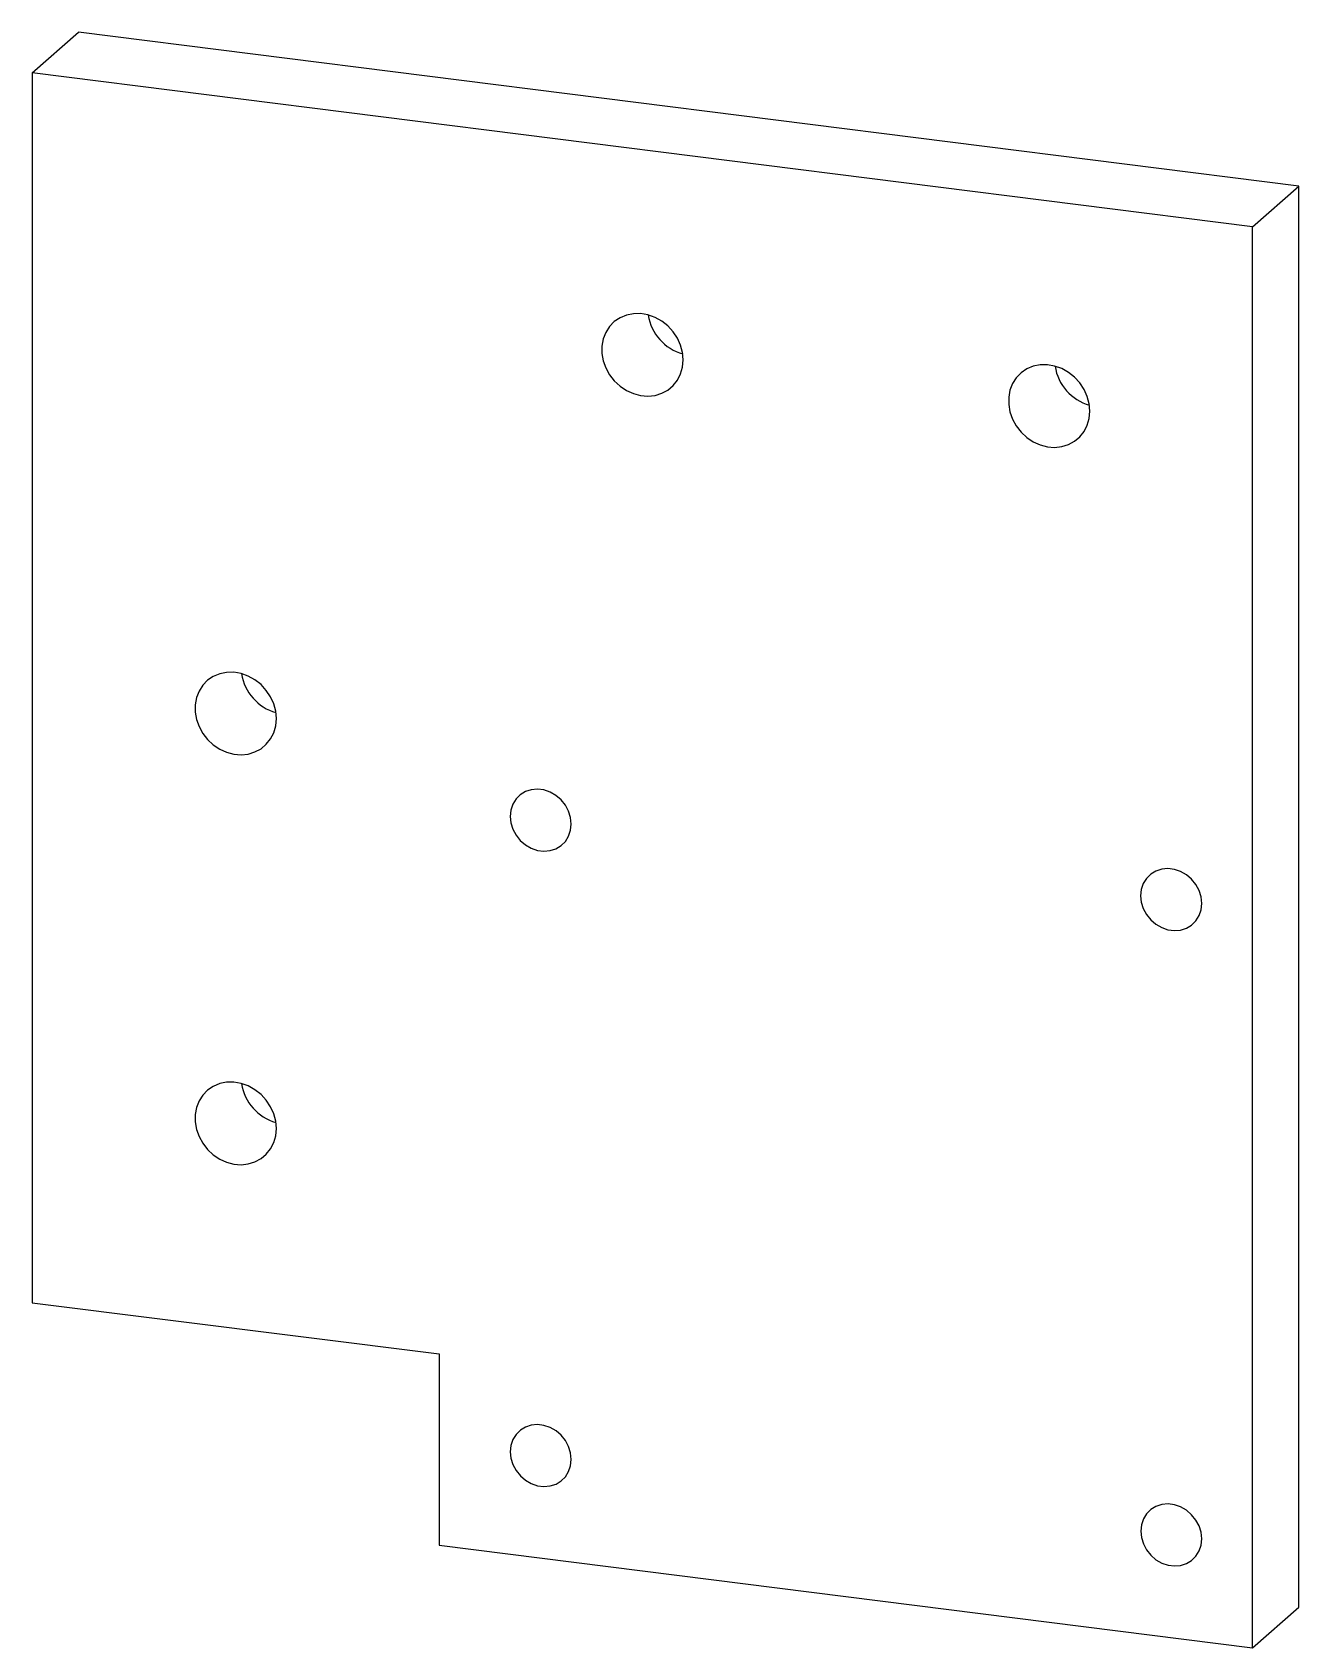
# Paper-space layout '_Dimetric' of a CAD drawing. Header units: millimetres. Extents: x -2.1 to 56.1, y -74.3 to 0.
import ezdxf

# ---------------------------------------------------------------- set-up
doc = ezdxf.new("R2010")
doc.units = ezdxf.units.MM

psp = doc.layouts.new('_Dimetric')

# ---------------------------------------------------------------- linework, layer by layer
at = {"color": 7, "linetype": 'Continuous', "lineweight": 25}
for p, q in [((-2.121, -1.871), (0, 0)), ((56.125, -7.071), (0, 0)), ((54.004, -8.942), (-2.121, -1.871)), ((-2.121, -1.871), (-2.121, -58.439)), ((54.004, -8.942), (56.125, -7.071)), ((56.125, -72.438), (56.125, -7.071)), ((54.004, -74.309), (54.004, -8.942)), ((-2.121, -58.439), (16.587, -60.796)), ((16.587, -60.796), (16.587, -69.595)), ((16.587, -69.595), (54.004, -74.309)), ((54.004, -74.309), (56.125, -72.438))]:
    psp.add_line(p, q, dxfattribs=at)
at = {"color": 7, "linetype": 'Continuous', "lineweight": 25, "flags": 128}
for points in [[(27.812, -15.07), (27.782, -14.73), (27.693, -14.393), (27.547, -14.07), (27.35, -13.771), (27.108, -13.507), (26.828, -13.286), (26.519, -13.114), (26.192, -12.998), (25.857, -12.94), (25.525, -12.944), (25.206, -13.008), (24.91, -13.131), (24.648, -13.309), (24.428, -13.535), (24.256, -13.804), (24.138, -14.106), (24.078, -14.431), (24.078, -14.769), (24.138, -15.109), (24.256, -15.44), (24.428, -15.752), (24.648, -16.034), (24.91, -16.278), (25.206, -16.476), (25.525, -16.62), (25.857, -16.708), (26.192, -16.735), (26.519, -16.701), (26.828, -16.607), (27.108, -16.456), (27.35, -16.253), (27.547, -16.004), (27.693, -15.718), (27.782, -15.403), (27.812, -15.07)], [(46.52, -17.427), (46.49, -17.087), (46.401, -16.75), (46.255, -16.427), (46.058, -16.128), (45.816, -15.864), (45.536, -15.643), (45.228, -15.471), (44.901, -15.355), (44.565, -15.297), (44.233, -15.301), (43.914, -15.365), (43.619, -15.488), (43.357, -15.666), (43.136, -15.892), (42.964, -16.161), (42.846, -16.463), (42.786, -16.788), (42.786, -17.126), (42.846, -17.466), (42.964, -17.797), (43.136, -18.109), (43.357, -18.392), (43.619, -18.635), (43.914, -18.833), (44.233, -18.977), (44.565, -19.065), (44.901, -19.092), (45.228, -19.058), (45.536, -18.964), (45.816, -18.813), (46.058, -18.61), (46.255, -18.361), (46.401, -18.075), (46.49, -17.76), (46.52, -17.427)], [(9.104, -31.569), (9.074, -31.229), (8.984, -30.892), (8.839, -30.569), (8.642, -30.27), (8.399, -30.006), (8.119, -29.785), (7.811, -29.613), (7.484, -29.497), (7.149, -29.439), (6.817, -29.443), (6.498, -29.507), (6.202, -29.63), (5.94, -29.808), (5.719, -30.035), (5.547, -30.303), (5.429, -30.605), (5.37, -30.93), (5.37, -31.268), (5.429, -31.608), (5.547, -31.939), (5.719, -32.251), (5.94, -32.534), (6.202, -32.777), (6.498, -32.975), (6.817, -33.12), (7.149, -33.207), (7.484, -33.234), (7.811, -33.2), (8.119, -33.106), (8.399, -32.955), (8.642, -32.752), (8.839, -32.503), (8.984, -32.217), (9.074, -31.902), (9.104, -31.569)], [(22.665, -36.419), (22.634, -36.121), (22.543, -35.829), (22.397, -35.554), (22.2, -35.31), (21.963, -35.106), (21.695, -34.952), (21.408, -34.854), (21.115, -34.817), (20.828, -34.843), (20.56, -34.929), (20.323, -35.073), (20.126, -35.268), (19.98, -35.506), (19.889, -35.775), (19.858, -36.066), (19.889, -36.364), (19.98, -36.656), (20.126, -36.931), (20.323, -37.175), (20.56, -37.379), (20.828, -37.533), (21.115, -37.63), (21.408, -37.667), (21.695, -37.642), (21.963, -37.556), (22.2, -37.412), (22.397, -37.217), (22.543, -36.979), (22.634, -36.709), (22.665, -36.419)], [(51.663, -40.073), (51.632, -39.775), (51.541, -39.482), (51.395, -39.208), (51.198, -38.963), (50.961, -38.759), (50.693, -38.605), (50.406, -38.508), (50.113, -38.471), (49.826, -38.496), (49.558, -38.583), (49.321, -38.727), (49.124, -38.922), (48.978, -39.159), (48.887, -39.429), (48.856, -39.719), (48.887, -40.017), (48.978, -40.31), (49.124, -40.584), (49.321, -40.828), (49.558, -41.032), (49.826, -41.186), (50.113, -41.284), (50.406, -41.321), (50.693, -41.295), (50.961, -41.209), (51.198, -41.065), (51.395, -40.87), (51.541, -40.633), (51.632, -40.363), (51.663, -40.073)], [(9.104, -50.425), (9.074, -50.085), (8.984, -49.748), (8.839, -49.425), (8.642, -49.127), (8.399, -48.863), (8.119, -48.641), (7.811, -48.469), (7.484, -48.353), (7.149, -48.295), (6.817, -48.299), (6.498, -48.363), (6.202, -48.486), (5.94, -48.664), (5.719, -48.891), (5.547, -49.159), (5.429, -49.461), (5.37, -49.786), (5.37, -50.124), (5.429, -50.464), (5.547, -50.796), (5.719, -51.107), (5.94, -51.39), (6.202, -51.634), (6.498, -51.831), (6.817, -51.976), (7.149, -52.063), (7.484, -52.09), (7.811, -52.056), (8.119, -51.962), (8.399, -51.811), (8.642, -51.608), (8.839, -51.359), (8.984, -51.073), (9.074, -50.758), (9.104, -50.425)], [(22.667, -65.647), (22.636, -65.349), (22.546, -65.056), (22.399, -64.782), (22.203, -64.537), (21.966, -64.333), (21.698, -64.179), (21.411, -64.082), (21.117, -64.045), (20.83, -64.07), (20.562, -64.157), (20.325, -64.301), (20.129, -64.496), (19.982, -64.733), (19.892, -65.003), (19.861, -65.293), (19.892, -65.591), (19.982, -65.884), (20.129, -66.158), (20.325, -66.403), (20.562, -66.606), (20.83, -66.76), (21.117, -66.858), (21.411, -66.895), (21.698, -66.869), (21.966, -66.783), (22.203, -66.639), (22.399, -66.444), (22.546, -66.207), (22.636, -65.937), (22.667, -65.647)], [(51.665, -69.3), (51.634, -69.002), (51.544, -68.709), (51.397, -68.435), (51.201, -68.191), (50.963, -67.987), (50.695, -67.833), (50.409, -67.735), (50.115, -67.698), (49.828, -67.724), (49.56, -67.81), (49.323, -67.954), (49.127, -68.149), (48.98, -68.387), (48.889, -68.656), (48.859, -68.946), (48.889, -69.244), (48.98, -69.537), (49.127, -69.811), (49.323, -70.056), (49.56, -70.26), (49.828, -70.414), (50.115, -70.511), (50.409, -70.548), (50.695, -70.523), (50.963, -70.436), (51.201, -70.292), (51.397, -70.097), (51.544, -69.86), (51.634, -69.59), (51.665, -69.3)]]:
    psp.add_lwpolyline(points, dxfattribs=at)
at = {"color": 7, "linetype": 'Continuous', "lineweight": 25}
for centre in [(28.395, -12.67), (47.103, -15.027), (9.687, -29.17), (9.687, -48.026)]:
    psp.add_arc(centre, 2.209, 188.6492, 254.17005, dxfattribs=at)

doc.saveas('drawing.dxf')
